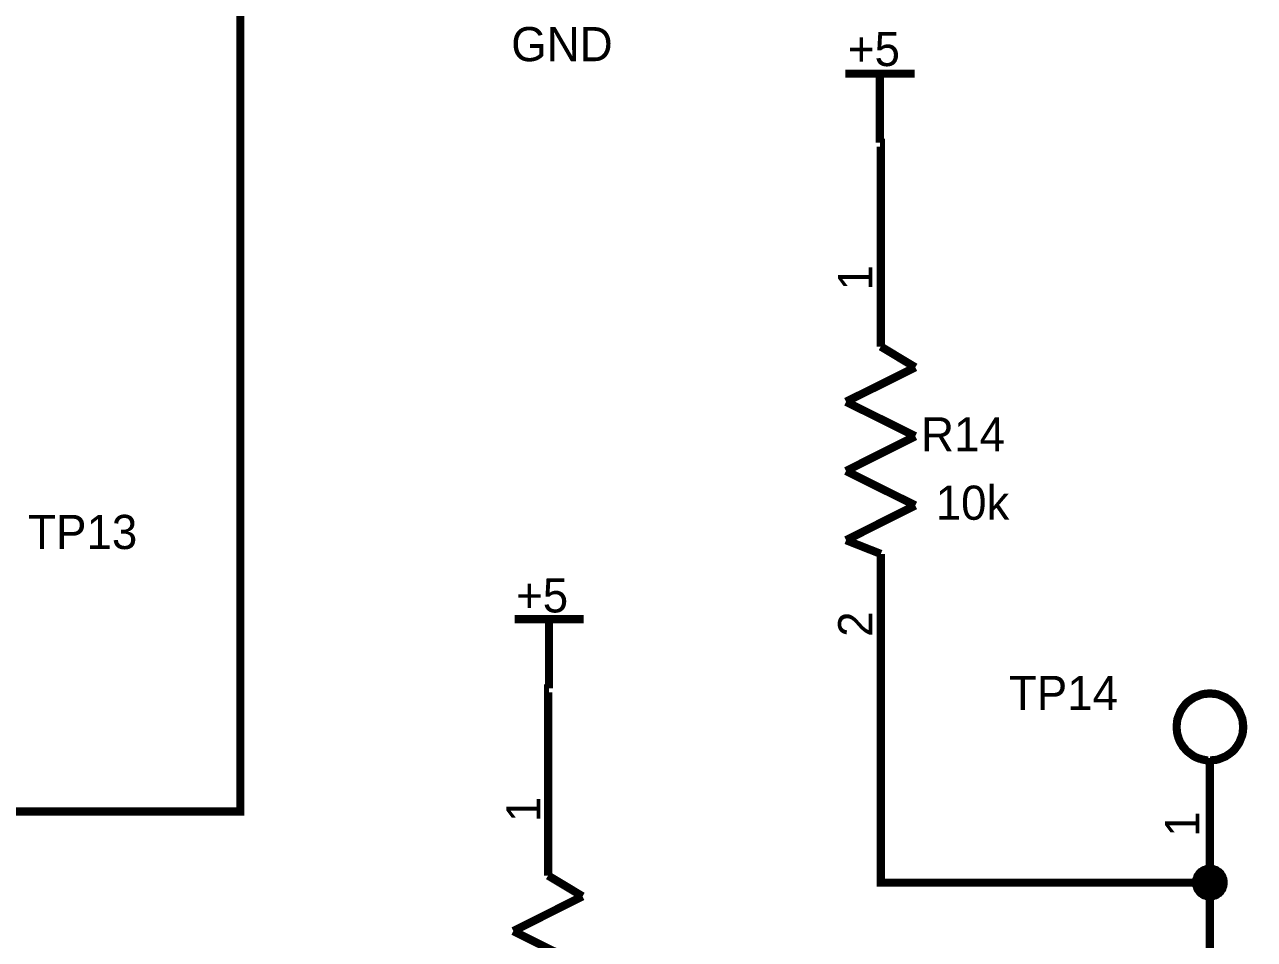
# Model space of a CAD drawing. Header units: millimetres. Extents: x 0 to 800, y 0 to 567.
# Drawn here: x 90.01 to 135.17, y 463.74 to 497.34 of the extents above; entities that cross this region are included whole.
import ezdxf

# ---------------------------------------------------------------- set-up
doc = ezdxf.new("R2010")
doc.units = ezdxf.units.MM
doc.layers.add('Sheet', color=255, linetype='Continuous')

msp = doc.modelspace()

# ---------------------------------------------------------------- linework, layer by layer
at = {"layer": 'Sheet'}
for points, const_width in [([(99.71, 511.151), (99.71, 511.039), (97.929, 511.039), (97.929, 468.437), (88.578, 468.437), (75.261, 468.437), (70.367, 468.437)], 0.3), ([(120.149, 495.539), (122.692, 495.539)], 0.3), ([(121.415, 493.008), (121.415, 495.539)], 0.3), ([(121.449, 490.6), (121.449, 493.008), (121.415, 493.008)], 0.3), ([(121.449, 485.516), (121.449, 490.6)], 0.3), ([(121.449, 485.516), (121.449, 486.288)], 0.3), ([(121.449, 485.516), (122.714, 484.754)], 0.3), ([(122.714, 484.754), (120.172, 483.489)], 0.3), ([(120.172, 483.489), (122.714, 482.223)], 0.3), ([(122.714, 482.223), (120.172, 480.946)], 0.3), ([(120.172, 480.946), (122.714, 479.681)], 0.3), ([(122.714, 479.681), (120.172, 478.404)], 0.3), ([(120.172, 478.404), (121.449, 477.9)], 0.3), ([(121.449, 477.9), (121.449, 472.816)], 0.3), ([(121.449, 477.9), (121.449, 477.139)], 0.3), ([(107.998, 475.503), (110.54, 475.503)], 0.3), ([(109.263, 472.961), (109.263, 475.503)], 0.3), ([(109.263, 472.961), (109.23, 472.961), (109.23, 471.158)], 0.3), ([(121.449, 472.816), (121.449, 465.827), (133.533, 465.827)], 0.3), ([(133.533, 472.771), (133.466, 472.771), (133.41, 472.76), (133.343, 472.76), (133.287, 472.748), (133.231, 472.737), (133.175, 472.715), (133.119, 472.692), (133.063, 472.67), (133.007, 472.648), (132.951, 472.625), (132.906, 472.592), (132.85, 472.558), (132.805, 472.524), (132.76, 472.491), (132.715, 472.457), (132.671, 472.412), (132.626, 472.368), (132.592, 472.323), (132.559, 472.278), (132.525, 472.233), (132.491, 472.177), (132.458, 472.132), (132.435, 472.076), (132.413, 472.02), (132.391, 471.964), (132.368, 471.908), (132.346, 471.852), (132.335, 471.785), (132.323, 471.729), (132.323, 471.662), (132.312, 471.606), (132.312, 471.539)], 0.3), ([(134.754, 471.539), (134.754, 471.606), (134.742, 471.662), (134.742, 471.729), (134.731, 471.785), (134.72, 471.852), (134.698, 471.908), (134.675, 471.964), (134.653, 472.02), (134.63, 472.076), (134.608, 472.132), (134.574, 472.177), (134.541, 472.233), (134.507, 472.278), (134.474, 472.323), (134.44, 472.368), (134.395, 472.412), (134.35, 472.457), (134.306, 472.491), (134.261, 472.524), (134.216, 472.558), (134.16, 472.592), (134.115, 472.625), (134.059, 472.648), (134.003, 472.67), (133.947, 472.692), (133.891, 472.715), (133.835, 472.737), (133.779, 472.748), (133.723, 472.76), (133.656, 472.76), (133.6, 472.771), (133.533, 472.771)], 0.3), ([(132.312, 471.539), (132.312, 471.483), (132.323, 471.416), (132.323, 471.36), (132.335, 471.304), (132.346, 471.248), (132.368, 471.192), (132.379, 471.136), (132.402, 471.08), (132.424, 471.024), (132.447, 470.979), (132.48, 470.923), (132.514, 470.878), (132.536, 470.833), (132.581, 470.788), (132.615, 470.744), (132.648, 470.699), (132.693, 470.654), (132.738, 470.62), (132.783, 470.587), (132.827, 470.553), (132.872, 470.52), (132.917, 470.486), (132.973, 470.452), (133.018, 470.43), (133.074, 470.408), (133.13, 470.385), (133.186, 470.374), (133.242, 470.352), (133.298, 470.34), (133.354, 470.329), (133.421, 470.318), (133.477, 470.318)], 0.3), ([(133.533, 470.318), (133.6, 470.318), (133.656, 470.329), (133.723, 470.329), (133.779, 470.34), (133.835, 470.352), (133.891, 470.374), (133.947, 470.396), (134.003, 470.419), (134.059, 470.441), (134.115, 470.464), (134.16, 470.497), (134.216, 470.531), (134.261, 470.564), (134.306, 470.598), (134.35, 470.632), (134.395, 470.676), (134.44, 470.721), (134.474, 470.766), (134.507, 470.811), (134.541, 470.856), (134.574, 470.912), (134.608, 470.956), (134.63, 471.012), (134.653, 471.068), (134.675, 471.124), (134.698, 471.18), (134.72, 471.236), (134.731, 471.292), (134.742, 471.348), (134.742, 471.416), (134.754, 471.472), (134.754, 471.539)], 0.3), ([(109.23, 466.085), (109.23, 471.158)], 0.3), ([(133.533, 470.408), (133.533, 466.902)], 0.3), ([(109.23, 466.085), (109.23, 466.846)], 0.3), ([(147.465, 458.122), (147.465, 458.212), (133.533, 458.212), (133.533, 465.827), (133.533, 466.902)], 0.3), ([(109.23, 466.085), (110.495, 465.323)], 0.3), ([(133.029, 465.827), (133.029, 465.85), (133.029, 465.883), (133.04, 465.906), (133.04, 465.928), (133.04, 465.95), (133.051, 465.973), (133.063, 466.006), (133.074, 466.029), (133.074, 466.051), (133.085, 466.074), (133.096, 466.085), (133.119, 466.107), (133.13, 466.13), (133.141, 466.152), (133.163, 466.163), (133.175, 466.186), (133.197, 466.197), (133.208, 466.219), (133.231, 466.23), (133.253, 466.242), (133.275, 466.264), (133.287, 466.275), (133.309, 466.286), (133.331, 466.286), (133.354, 466.298), (133.387, 466.309), (133.41, 466.32), (133.432, 466.32), (133.455, 466.32), (133.477, 466.331), (133.511, 466.331), (133.533, 466.331)], 0.3), ([(133.029, 465.827), (133.029, 465.85), (133.029, 465.883), (133.04, 465.906), (133.04, 465.928), (133.04, 465.95), (133.051, 465.973), (133.063, 466.006), (133.074, 466.029), (133.074, 466.051), (133.085, 466.074), (133.096, 466.085), (133.119, 466.107), (133.13, 466.13), (133.141, 466.152), (133.163, 466.163), (133.175, 466.186), (133.197, 466.197), (133.208, 466.219), (133.231, 466.23), (133.253, 466.242), (133.275, 466.264), (133.287, 466.275), (133.309, 466.286), (133.331, 466.286), (133.354, 466.298), (133.387, 466.309), (133.41, 466.32), (133.432, 466.32), (133.455, 466.32), (133.477, 466.331), (133.511, 466.331), (133.533, 466.331)], 0.3), ([(133.029, 465.827), (133.029, 465.85), (133.029, 465.883), (133.04, 465.906), (133.04, 465.928), (133.04, 465.95), (133.051, 465.973), (133.063, 466.006), (133.074, 466.029), (133.074, 466.051), (133.085, 466.074), (133.096, 466.085), (133.119, 466.107), (133.13, 466.13), (133.141, 466.152), (133.163, 466.163), (133.175, 466.186), (133.197, 466.197), (133.208, 466.219), (133.231, 466.23), (133.253, 466.242), (133.275, 466.264), (133.287, 466.275), (133.309, 466.286), (133.331, 466.286), (133.354, 466.298), (133.387, 466.309), (133.41, 466.32), (133.432, 466.32), (133.455, 466.32), (133.477, 466.331), (133.511, 466.331), (133.533, 466.331)], 0.3), ([(133.029, 465.827), (133.029, 465.85), (133.029, 465.883), (133.04, 465.906), (133.04, 465.928), (133.04, 465.95), (133.051, 465.973), (133.063, 466.006), (133.074, 466.029), (133.074, 466.051), (133.085, 466.074), (133.096, 466.085), (133.119, 466.107), (133.13, 466.13), (133.141, 466.152), (133.163, 466.163), (133.175, 466.186), (133.197, 466.197), (133.208, 466.219), (133.231, 466.23), (133.253, 466.242), (133.275, 466.264), (133.287, 466.275), (133.309, 466.286), (133.331, 466.286), (133.354, 466.298), (133.387, 466.309), (133.41, 466.32), (133.432, 466.32), (133.455, 466.32), (133.477, 466.331), (133.511, 466.331), (133.533, 466.331)], 0.3), ([(133.029, 465.827), (133.029, 465.85), (133.029, 465.883), (133.04, 465.906), (133.04, 465.928), (133.04, 465.95), (133.051, 465.973), (133.063, 466.006), (133.074, 466.029), (133.074, 466.051), (133.085, 466.074), (133.096, 466.085), (133.119, 466.107), (133.13, 466.13), (133.141, 466.152), (133.163, 466.163), (133.175, 466.186), (133.197, 466.197), (133.208, 466.219), (133.231, 466.23), (133.253, 466.242), (133.275, 466.264), (133.287, 466.275), (133.309, 466.286), (133.331, 466.286), (133.354, 466.298), (133.387, 466.309), (133.41, 466.32), (133.432, 466.32), (133.455, 466.32), (133.477, 466.331), (133.511, 466.331), (133.533, 466.331)], 0.0991), ([(133.029, 465.827), (133.029, 465.85), (133.029, 465.883), (133.04, 465.906), (133.04, 465.928), (133.04, 465.95), (133.051, 465.973), (133.063, 466.006), (133.074, 466.029), (133.074, 466.051), (133.085, 466.074), (133.096, 466.085), (133.119, 466.107), (133.13, 466.13), (133.141, 466.152), (133.163, 466.163), (133.175, 466.186), (133.197, 466.197), (133.208, 466.219), (133.231, 466.23), (133.253, 466.242), (133.275, 466.264), (133.287, 466.275), (133.309, 466.286), (133.331, 466.286), (133.354, 466.298), (133.387, 466.309), (133.41, 466.32), (133.432, 466.32), (133.455, 466.32), (133.477, 466.331), (133.511, 466.331), (133.533, 466.331)], 0.0991), ([(133.029, 465.827), (133.029, 465.85), (133.029, 465.883), (133.04, 465.906), (133.04, 465.928), (133.04, 465.95), (133.051, 465.973), (133.063, 466.006), (133.074, 466.029), (133.074, 466.051), (133.085, 466.074), (133.096, 466.085), (133.119, 466.107), (133.13, 466.13), (133.141, 466.152), (133.163, 466.163), (133.175, 466.186), (133.197, 466.197), (133.208, 466.219), (133.231, 466.23), (133.253, 466.242), (133.275, 466.264), (133.287, 466.275), (133.309, 466.286), (133.331, 466.286), (133.354, 466.298), (133.387, 466.309), (133.41, 466.32), (133.432, 466.32), (133.455, 466.32), (133.477, 466.331), (133.511, 466.331), (133.533, 466.331)], 0.0991), ([(133.029, 465.827), (133.029, 465.85), (133.029, 465.883), (133.04, 465.906), (133.04, 465.928), (133.04, 465.95), (133.051, 465.973), (133.063, 466.006), (133.074, 466.029), (133.074, 466.051), (133.085, 466.074), (133.096, 466.085), (133.119, 466.107), (133.13, 466.13), (133.141, 466.152), (133.163, 466.163), (133.175, 466.186), (133.197, 466.197), (133.208, 466.219), (133.231, 466.23), (133.253, 466.242), (133.275, 466.264), (133.287, 466.275), (133.309, 466.286), (133.331, 466.286), (133.354, 466.298), (133.387, 466.309), (133.41, 466.32), (133.432, 466.32), (133.455, 466.32), (133.477, 466.331), (133.511, 466.331), (133.533, 466.331)], 0.0991), ([(133.533, 466.331), (133.533, 466.331)], 0.3), ([(133.533, 466.331), (133.555, 466.331), (133.589, 466.331), (133.611, 466.32), (133.634, 466.32), (133.656, 466.32), (133.679, 466.309), (133.712, 466.298), (133.735, 466.286), (133.757, 466.286), (133.779, 466.275), (133.791, 466.264), (133.813, 466.242), (133.835, 466.23), (133.858, 466.219), (133.869, 466.197), (133.891, 466.186), (133.903, 466.163), (133.925, 466.152), (133.936, 466.13), (133.947, 466.107), (133.97, 466.085), (133.981, 466.074), (133.992, 466.051), (133.992, 466.029), (134.003, 466.006), (134.015, 465.973), (134.026, 465.95), (134.026, 465.928), (134.026, 465.906), (134.037, 465.883), (134.037, 465.85), (134.037, 465.827)], 0.3), ([(133.533, 466.331), (133.533, 466.331)], 0.3), ([(133.533, 466.331), (133.555, 466.331), (133.589, 466.331), (133.611, 466.32), (133.634, 466.32), (133.656, 466.32), (133.679, 466.309), (133.712, 466.298), (133.735, 466.286), (133.757, 466.286), (133.779, 466.275), (133.791, 466.264), (133.813, 466.242), (133.835, 466.23), (133.858, 466.219), (133.869, 466.197), (133.891, 466.186), (133.903, 466.163), (133.925, 466.152), (133.936, 466.13), (133.947, 466.107), (133.97, 466.085), (133.981, 466.074), (133.992, 466.051), (133.992, 466.029), (134.003, 466.006), (134.015, 465.973), (134.026, 465.95), (134.026, 465.928), (134.026, 465.906), (134.037, 465.883), (134.037, 465.85), (134.037, 465.827)], 0.3), ([(133.533, 466.331), (133.533, 466.331)], 0.3), ([(133.533, 466.331), (133.555, 466.331), (133.589, 466.331), (133.611, 466.32), (133.634, 466.32), (133.656, 466.32), (133.679, 466.309), (133.712, 466.298), (133.735, 466.286), (133.757, 466.286), (133.779, 466.275), (133.791, 466.264), (133.813, 466.242), (133.835, 466.23), (133.858, 466.219), (133.869, 466.197), (133.891, 466.186), (133.903, 466.163), (133.925, 466.152), (133.936, 466.13), (133.947, 466.107), (133.97, 466.085), (133.981, 466.074), (133.992, 466.051), (133.992, 466.029), (134.003, 466.006), (134.015, 465.973), (134.026, 465.95), (134.026, 465.928), (134.026, 465.906), (134.037, 465.883), (134.037, 465.85), (134.037, 465.827)], 0.3), ([(133.533, 466.331), (133.533, 466.331)], 0.3), ([(133.533, 466.331), (133.555, 466.331), (133.589, 466.331), (133.611, 466.32), (133.634, 466.32), (133.656, 466.32), (133.679, 466.309), (133.712, 466.298), (133.735, 466.286), (133.757, 466.286), (133.779, 466.275), (133.791, 466.264), (133.813, 466.242), (133.835, 466.23), (133.858, 466.219), (133.869, 466.197), (133.891, 466.186), (133.903, 466.163), (133.925, 466.152), (133.936, 466.13), (133.947, 466.107), (133.97, 466.085), (133.981, 466.074), (133.992, 466.051), (133.992, 466.029), (134.003, 466.006), (134.015, 465.973), (134.026, 465.95), (134.026, 465.928), (134.026, 465.906), (134.037, 465.883), (134.037, 465.85), (134.037, 465.827)], 0.3), ([(133.533, 466.331), (133.533, 466.331)], 0.0991), ([(133.533, 466.331), (133.555, 466.331), (133.589, 466.331), (133.611, 466.32), (133.634, 466.32), (133.656, 466.32), (133.679, 466.309), (133.712, 466.298), (133.735, 466.286), (133.757, 466.286), (133.779, 466.275), (133.791, 466.264), (133.813, 466.242), (133.835, 466.23), (133.858, 466.219), (133.869, 466.197), (133.891, 466.186), (133.903, 466.163), (133.925, 466.152), (133.936, 466.13), (133.947, 466.107), (133.97, 466.085), (133.981, 466.074), (133.992, 466.051), (133.992, 466.029), (134.003, 466.006), (134.015, 465.973), (134.026, 465.95), (134.026, 465.928), (134.026, 465.906), (134.037, 465.883), (134.037, 465.85), (134.037, 465.827)], 0.0991), ([(133.533, 466.331), (133.533, 466.331)], 0.0991), ([(133.533, 466.331), (133.555, 466.331), (133.589, 466.331), (133.611, 466.32), (133.634, 466.32), (133.656, 466.32), (133.679, 466.309), (133.712, 466.298), (133.735, 466.286), (133.757, 466.286), (133.779, 466.275), (133.791, 466.264), (133.813, 466.242), (133.835, 466.23), (133.858, 466.219), (133.869, 466.197), (133.891, 466.186), (133.903, 466.163), (133.925, 466.152), (133.936, 466.13), (133.947, 466.107), (133.97, 466.085), (133.981, 466.074), (133.992, 466.051), (133.992, 466.029), (134.003, 466.006), (134.015, 465.973), (134.026, 465.95), (134.026, 465.928), (134.026, 465.906), (134.037, 465.883), (134.037, 465.85), (134.037, 465.827)], 0.0991), ([(133.533, 466.331), (133.533, 466.331)], 0.0991), ([(133.533, 466.331), (133.555, 466.331), (133.589, 466.331), (133.611, 466.32), (133.634, 466.32), (133.656, 466.32), (133.679, 466.309), (133.712, 466.298), (133.735, 466.286), (133.757, 466.286), (133.779, 466.275), (133.791, 466.264), (133.813, 466.242), (133.835, 466.23), (133.858, 466.219), (133.869, 466.197), (133.891, 466.186), (133.903, 466.163), (133.925, 466.152), (133.936, 466.13), (133.947, 466.107), (133.97, 466.085), (133.981, 466.074), (133.992, 466.051), (133.992, 466.029), (134.003, 466.006), (134.015, 465.973), (134.026, 465.95), (134.026, 465.928), (134.026, 465.906), (134.037, 465.883), (134.037, 465.85), (134.037, 465.827)], 0.0991), ([(133.533, 466.331), (133.533, 466.331)], 0.0991), ([(133.533, 466.331), (133.555, 466.331), (133.589, 466.331), (133.611, 466.32), (133.634, 466.32), (133.656, 466.32), (133.679, 466.309), (133.712, 466.298), (133.735, 466.286), (133.757, 466.286), (133.779, 466.275), (133.791, 466.264), (133.813, 466.242), (133.835, 466.23), (133.858, 466.219), (133.869, 466.197), (133.891, 466.186), (133.903, 466.163), (133.925, 466.152), (133.936, 466.13), (133.947, 466.107), (133.97, 466.085), (133.981, 466.074), (133.992, 466.051), (133.992, 466.029), (134.003, 466.006), (134.015, 465.973), (134.026, 465.95), (134.026, 465.928), (134.026, 465.906), (134.037, 465.883), (134.037, 465.85), (134.037, 465.827)], 0.0991), ([(133.533, 465.323), (133.511, 465.323), (133.477, 465.323), (133.455, 465.334), (133.432, 465.334), (133.41, 465.334), (133.387, 465.346), (133.354, 465.357), (133.331, 465.368), (133.309, 465.368), (133.287, 465.379), (133.275, 465.39), (133.253, 465.413), (133.231, 465.424), (133.208, 465.435), (133.197, 465.458), (133.175, 465.469), (133.163, 465.491), (133.141, 465.502), (133.13, 465.525), (133.119, 465.547), (133.096, 465.57), (133.085, 465.581), (133.074, 465.603), (133.074, 465.626), (133.063, 465.648), (133.051, 465.682), (133.04, 465.704), (133.04, 465.726), (133.04, 465.749), (133.029, 465.771), (133.029, 465.805), (133.029, 465.827)], 0.3), ([(133.029, 465.827), (133.029, 465.827)], 0.3), ([(133.533, 465.323), (133.511, 465.323), (133.477, 465.323), (133.455, 465.334), (133.432, 465.334), (133.41, 465.334), (133.387, 465.346), (133.354, 465.357), (133.331, 465.368), (133.309, 465.368), (133.287, 465.379), (133.275, 465.39), (133.253, 465.413), (133.231, 465.424), (133.208, 465.435), (133.197, 465.458), (133.175, 465.469), (133.163, 465.491), (133.141, 465.502), (133.13, 465.525), (133.119, 465.547), (133.096, 465.57), (133.085, 465.581), (133.074, 465.603), (133.074, 465.626), (133.063, 465.648), (133.051, 465.682), (133.04, 465.704), (133.04, 465.726), (133.04, 465.749), (133.029, 465.771), (133.029, 465.805), (133.029, 465.827)], 0.3), ([(133.029, 465.827), (133.029, 465.827)], 0.3), ([(133.533, 465.323), (133.511, 465.323), (133.477, 465.323), (133.455, 465.334), (133.432, 465.334), (133.41, 465.334), (133.387, 465.346), (133.354, 465.357), (133.331, 465.368), (133.309, 465.368), (133.287, 465.379), (133.275, 465.39), (133.253, 465.413), (133.231, 465.424), (133.208, 465.435), (133.197, 465.458), (133.175, 465.469), (133.163, 465.491), (133.141, 465.502), (133.13, 465.525), (133.119, 465.547), (133.096, 465.57), (133.085, 465.581), (133.074, 465.603), (133.074, 465.626), (133.063, 465.648), (133.051, 465.682), (133.04, 465.704), (133.04, 465.726), (133.04, 465.749), (133.029, 465.771), (133.029, 465.805), (133.029, 465.827)], 0.3), ([(133.029, 465.827), (133.029, 465.827)], 0.3), ([(133.533, 465.323), (133.511, 465.323), (133.477, 465.323), (133.455, 465.334), (133.432, 465.334), (133.41, 465.334), (133.387, 465.346), (133.354, 465.357), (133.331, 465.368), (133.309, 465.368), (133.287, 465.379), (133.275, 465.39), (133.253, 465.413), (133.231, 465.424), (133.208, 465.435), (133.197, 465.458), (133.175, 465.469), (133.163, 465.491), (133.141, 465.502), (133.13, 465.525), (133.119, 465.547), (133.096, 465.57), (133.085, 465.581), (133.074, 465.603), (133.074, 465.626), (133.063, 465.648), (133.051, 465.682), (133.04, 465.704), (133.04, 465.726), (133.04, 465.749), (133.029, 465.771), (133.029, 465.805), (133.029, 465.827)], 0.3), ([(133.029, 465.827), (133.029, 465.827)], 0.3), ([(133.533, 465.323), (133.511, 465.323), (133.477, 465.323), (133.455, 465.334), (133.432, 465.334), (133.41, 465.334), (133.387, 465.346), (133.354, 465.357), (133.331, 465.368), (133.309, 465.368), (133.287, 465.379), (133.275, 465.39), (133.253, 465.413), (133.231, 465.424), (133.208, 465.435), (133.197, 465.458), (133.175, 465.469), (133.163, 465.491), (133.141, 465.502), (133.13, 465.525), (133.119, 465.547), (133.096, 465.57), (133.085, 465.581), (133.074, 465.603), (133.074, 465.626), (133.063, 465.648), (133.051, 465.682), (133.04, 465.704), (133.04, 465.726), (133.04, 465.749), (133.029, 465.771), (133.029, 465.805), (133.029, 465.827)], 0.0991), ([(133.029, 465.827), (133.029, 465.827)], 0.0991), ([(133.533, 465.323), (133.511, 465.323), (133.477, 465.323), (133.455, 465.334), (133.432, 465.334), (133.41, 465.334), (133.387, 465.346), (133.354, 465.357), (133.331, 465.368), (133.309, 465.368), (133.287, 465.379), (133.275, 465.39), (133.253, 465.413), (133.231, 465.424), (133.208, 465.435), (133.197, 465.458), (133.175, 465.469), (133.163, 465.491), (133.141, 465.502), (133.13, 465.525), (133.119, 465.547), (133.096, 465.57), (133.085, 465.581), (133.074, 465.603), (133.074, 465.626), (133.063, 465.648), (133.051, 465.682), (133.04, 465.704), (133.04, 465.726), (133.04, 465.749), (133.029, 465.771), (133.029, 465.805), (133.029, 465.827)], 0.0991), ([(133.029, 465.827), (133.029, 465.827)], 0.0991), ([(133.533, 465.323), (133.511, 465.323), (133.477, 465.323), (133.455, 465.334), (133.432, 465.334), (133.41, 465.334), (133.387, 465.346), (133.354, 465.357), (133.331, 465.368), (133.309, 465.368), (133.287, 465.379), (133.275, 465.39), (133.253, 465.413), (133.231, 465.424), (133.208, 465.435), (133.197, 465.458), (133.175, 465.469), (133.163, 465.491), (133.141, 465.502), (133.13, 465.525), (133.119, 465.547), (133.096, 465.57), (133.085, 465.581), (133.074, 465.603), (133.074, 465.626), (133.063, 465.648), (133.051, 465.682), (133.04, 465.704), (133.04, 465.726), (133.04, 465.749), (133.029, 465.771), (133.029, 465.805), (133.029, 465.827)], 0.0991), ([(133.029, 465.827), (133.029, 465.827)], 0.0991), ([(133.533, 465.323), (133.511, 465.323), (133.477, 465.323), (133.455, 465.334), (133.432, 465.334), (133.41, 465.334), (133.387, 465.346), (133.354, 465.357), (133.331, 465.368), (133.309, 465.368), (133.287, 465.379), (133.275, 465.39), (133.253, 465.413), (133.231, 465.424), (133.208, 465.435), (133.197, 465.458), (133.175, 465.469), (133.163, 465.491), (133.141, 465.502), (133.13, 465.525), (133.119, 465.547), (133.096, 465.57), (133.085, 465.581), (133.074, 465.603), (133.074, 465.626), (133.063, 465.648), (133.051, 465.682), (133.04, 465.704), (133.04, 465.726), (133.04, 465.749), (133.029, 465.771), (133.029, 465.805), (133.029, 465.827)], 0.0991), ([(133.029, 465.827), (133.029, 465.827)], 0.0991), ([(134.037, 465.827), (134.037, 465.805), (134.037, 465.771), (134.026, 465.749), (134.026, 465.726), (134.026, 465.704), (134.015, 465.682), (134.003, 465.648), (133.992, 465.626), (133.992, 465.603), (133.981, 465.581), (133.97, 465.57), (133.947, 465.547), (133.936, 465.525), (133.925, 465.502), (133.903, 465.491), (133.891, 465.469), (133.869, 465.458), (133.858, 465.435), (133.835, 465.424), (133.813, 465.413), (133.791, 465.39), (133.779, 465.379), (133.757, 465.368), (133.735, 465.368), (133.712, 465.357), (133.679, 465.346), (133.656, 465.334), (133.634, 465.334), (133.611, 465.334), (133.589, 465.323), (133.555, 465.323), (133.533, 465.323)], 0.3), ([(134.037, 465.827), (134.037, 465.805), (134.037, 465.771), (134.026, 465.749), (134.026, 465.726), (134.026, 465.704), (134.015, 465.682), (134.003, 465.648), (133.992, 465.626), (133.992, 465.603), (133.981, 465.581), (133.97, 465.57), (133.947, 465.547), (133.936, 465.525), (133.925, 465.502), (133.903, 465.491), (133.891, 465.469), (133.869, 465.458), (133.858, 465.435), (133.835, 465.424), (133.813, 465.413), (133.791, 465.39), (133.779, 465.379), (133.757, 465.368), (133.735, 465.368), (133.712, 465.357), (133.679, 465.346), (133.656, 465.334), (133.634, 465.334), (133.611, 465.334), (133.589, 465.323), (133.555, 465.323), (133.533, 465.323)], 0.3), ([(134.037, 465.827), (134.037, 465.805), (134.037, 465.771), (134.026, 465.749), (134.026, 465.726), (134.026, 465.704), (134.015, 465.682), (134.003, 465.648), (133.992, 465.626), (133.992, 465.603), (133.981, 465.581), (133.97, 465.57), (133.947, 465.547), (133.936, 465.525), (133.925, 465.502), (133.903, 465.491), (133.891, 465.469), (133.869, 465.458), (133.858, 465.435), (133.835, 465.424), (133.813, 465.413), (133.791, 465.39), (133.779, 465.379), (133.757, 465.368), (133.735, 465.368), (133.712, 465.357), (133.679, 465.346), (133.656, 465.334), (133.634, 465.334), (133.611, 465.334), (133.589, 465.323), (133.555, 465.323), (133.533, 465.323)], 0.3), ([(134.037, 465.827), (134.037, 465.805), (134.037, 465.771), (134.026, 465.749), (134.026, 465.726), (134.026, 465.704), (134.015, 465.682), (134.003, 465.648), (133.992, 465.626), (133.992, 465.603), (133.981, 465.581), (133.97, 465.57), (133.947, 465.547), (133.936, 465.525), (133.925, 465.502), (133.903, 465.491), (133.891, 465.469), (133.869, 465.458), (133.858, 465.435), (133.835, 465.424), (133.813, 465.413), (133.791, 465.39), (133.779, 465.379), (133.757, 465.368), (133.735, 465.368), (133.712, 465.357), (133.679, 465.346), (133.656, 465.334), (133.634, 465.334), (133.611, 465.334), (133.589, 465.323), (133.555, 465.323), (133.533, 465.323)], 0.3), ([(134.037, 465.827), (134.037, 465.805), (134.037, 465.771), (134.026, 465.749), (134.026, 465.726), (134.026, 465.704), (134.015, 465.682), (134.003, 465.648), (133.992, 465.626), (133.992, 465.603), (133.981, 465.581), (133.97, 465.57), (133.947, 465.547), (133.936, 465.525), (133.925, 465.502), (133.903, 465.491), (133.891, 465.469), (133.869, 465.458), (133.858, 465.435), (133.835, 465.424), (133.813, 465.413), (133.791, 465.39), (133.779, 465.379), (133.757, 465.368), (133.735, 465.368), (133.712, 465.357), (133.679, 465.346), (133.656, 465.334), (133.634, 465.334), (133.611, 465.334), (133.589, 465.323), (133.555, 465.323), (133.533, 465.323)], 0.0991), ([(134.037, 465.827), (134.037, 465.805), (134.037, 465.771), (134.026, 465.749), (134.026, 465.726), (134.026, 465.704), (134.015, 465.682), (134.003, 465.648), (133.992, 465.626), (133.992, 465.603), (133.981, 465.581), (133.97, 465.57), (133.947, 465.547), (133.936, 465.525), (133.925, 465.502), (133.903, 465.491), (133.891, 465.469), (133.869, 465.458), (133.858, 465.435), (133.835, 465.424), (133.813, 465.413), (133.791, 465.39), (133.779, 465.379), (133.757, 465.368), (133.735, 465.368), (133.712, 465.357), (133.679, 465.346), (133.656, 465.334), (133.634, 465.334), (133.611, 465.334), (133.589, 465.323), (133.555, 465.323), (133.533, 465.323)], 0.0991), ([(134.037, 465.827), (134.037, 465.805), (134.037, 465.771), (134.026, 465.749), (134.026, 465.726), (134.026, 465.704), (134.015, 465.682), (134.003, 465.648), (133.992, 465.626), (133.992, 465.603), (133.981, 465.581), (133.97, 465.57), (133.947, 465.547), (133.936, 465.525), (133.925, 465.502), (133.903, 465.491), (133.891, 465.469), (133.869, 465.458), (133.858, 465.435), (133.835, 465.424), (133.813, 465.413), (133.791, 465.39), (133.779, 465.379), (133.757, 465.368), (133.735, 465.368), (133.712, 465.357), (133.679, 465.346), (133.656, 465.334), (133.634, 465.334), (133.611, 465.334), (133.589, 465.323), (133.555, 465.323), (133.533, 465.323)], 0.0991), ([(134.037, 465.827), (134.037, 465.805), (134.037, 465.771), (134.026, 465.749), (134.026, 465.726), (134.026, 465.704), (134.015, 465.682), (134.003, 465.648), (133.992, 465.626), (133.992, 465.603), (133.981, 465.581), (133.97, 465.57), (133.947, 465.547), (133.936, 465.525), (133.925, 465.502), (133.903, 465.491), (133.891, 465.469), (133.869, 465.458), (133.858, 465.435), (133.835, 465.424), (133.813, 465.413), (133.791, 465.39), (133.779, 465.379), (133.757, 465.368), (133.735, 465.368), (133.712, 465.357), (133.679, 465.346), (133.656, 465.334), (133.634, 465.334), (133.611, 465.334), (133.589, 465.323), (133.555, 465.323), (133.533, 465.323)], 0.0991), ([(134.037, 465.827), (134.037, 465.827), (134.037, 465.827), (134.037, 465.827), (134.037, 465.827), (134.037, 465.827), (134.037, 465.827), (134.037, 465.827), (134.037, 465.827), (134.037, 465.827), (134.037, 465.827), (134.037, 465.827), (134.037, 465.827), (134.037, 465.827), (134.037, 465.827), (134.037, 465.827), (134.037, 465.827), (134.037, 465.827), (134.037, 465.827), (134.037, 465.827), (134.037, 465.827), (134.037, 465.827), (134.037, 465.827), (134.037, 465.827), (134.037, 465.827), (134.037, 465.827), (134.037, 465.827), (134.037, 465.827), (134.037, 465.827), (134.037, 465.827), (134.037, 465.827), (134.037, 465.827), (134.037, 465.827)], 0.3), ([(134.037, 465.827), (134.037, 465.827)], 0.3), ([(134.037, 465.827), (134.037, 465.827), (134.037, 465.827), (134.037, 465.827), (134.037, 465.827), (134.037, 465.827), (134.037, 465.827), (134.037, 465.827), (134.037, 465.827), (134.037, 465.827), (134.037, 465.827), (134.037, 465.827), (134.037, 465.827), (134.037, 465.827), (134.037, 465.827), (134.037, 465.827), (134.037, 465.827), (134.037, 465.827), (134.037, 465.827), (134.037, 465.827), (134.037, 465.827), (134.037, 465.827), (134.037, 465.827), (134.037, 465.827), (134.037, 465.827), (134.037, 465.827), (134.037, 465.827), (134.037, 465.827), (134.037, 465.827), (134.037, 465.827), (134.037, 465.827), (134.037, 465.827), (134.037, 465.827)], 0.3), ([(134.037, 465.827), (134.037, 465.827)], 0.3), ([(134.037, 465.827), (134.037, 465.827), (134.037, 465.827), (134.037, 465.827), (134.037, 465.827), (134.037, 465.827), (134.037, 465.827), (134.037, 465.827), (134.037, 465.827), (134.037, 465.827), (134.037, 465.827), (134.037, 465.827), (134.037, 465.827), (134.037, 465.827), (134.037, 465.827), (134.037, 465.827), (134.037, 465.827), (134.037, 465.827), (134.037, 465.827), (134.037, 465.827), (134.037, 465.827), (134.037, 465.827), (134.037, 465.827), (134.037, 465.827), (134.037, 465.827), (134.037, 465.827), (134.037, 465.827), (134.037, 465.827), (134.037, 465.827), (134.037, 465.827), (134.037, 465.827), (134.037, 465.827), (134.037, 465.827)], 0.3), ([(134.037, 465.827), (134.037, 465.827)], 0.3), ([(134.037, 465.827), (134.037, 465.827), (134.037, 465.827), (134.037, 465.827), (134.037, 465.827), (134.037, 465.827), (134.037, 465.827), (134.037, 465.827), (134.037, 465.827), (134.037, 465.827), (134.037, 465.827), (134.037, 465.827), (134.037, 465.827), (134.037, 465.827), (134.037, 465.827), (134.037, 465.827), (134.037, 465.827), (134.037, 465.827), (134.037, 465.827), (134.037, 465.827), (134.037, 465.827), (134.037, 465.827), (134.037, 465.827), (134.037, 465.827), (134.037, 465.827), (134.037, 465.827), (134.037, 465.827), (134.037, 465.827), (134.037, 465.827), (134.037, 465.827), (134.037, 465.827), (134.037, 465.827), (134.037, 465.827)], 0.3), ([(134.037, 465.827), (134.037, 465.827)], 0.3), ([(134.037, 465.827), (134.037, 465.827), (134.037, 465.827), (134.037, 465.827), (134.037, 465.827), (134.037, 465.827), (134.037, 465.827), (134.037, 465.827), (134.037, 465.827), (134.037, 465.827), (134.037, 465.827), (134.037, 465.827), (134.037, 465.827), (134.037, 465.827), (134.037, 465.827), (134.037, 465.827), (134.037, 465.827), (134.037, 465.827), (134.037, 465.827), (134.037, 465.827), (134.037, 465.827), (134.037, 465.827), (134.037, 465.827), (134.037, 465.827), (134.037, 465.827), (134.037, 465.827), (134.037, 465.827), (134.037, 465.827), (134.037, 465.827), (134.037, 465.827), (134.037, 465.827), (134.037, 465.827), (134.037, 465.827)], 0.0991), ([(134.037, 465.827), (134.037, 465.827)], 0.0991), ([(134.037, 465.827), (134.037, 465.827), (134.037, 465.827), (134.037, 465.827), (134.037, 465.827), (134.037, 465.827), (134.037, 465.827), (134.037, 465.827), (134.037, 465.827), (134.037, 465.827), (134.037, 465.827), (134.037, 465.827), (134.037, 465.827), (134.037, 465.827), (134.037, 465.827), (134.037, 465.827), (134.037, 465.827), (134.037, 465.827), (134.037, 465.827), (134.037, 465.827), (134.037, 465.827), (134.037, 465.827), (134.037, 465.827), (134.037, 465.827), (134.037, 465.827), (134.037, 465.827), (134.037, 465.827), (134.037, 465.827), (134.037, 465.827), (134.037, 465.827), (134.037, 465.827), (134.037, 465.827), (134.037, 465.827)], 0.0991), ([(134.037, 465.827), (134.037, 465.827)], 0.0991), ([(134.037, 465.827), (134.037, 465.827), (134.037, 465.827), (134.037, 465.827), (134.037, 465.827), (134.037, 465.827), (134.037, 465.827), (134.037, 465.827), (134.037, 465.827), (134.037, 465.827), (134.037, 465.827), (134.037, 465.827), (134.037, 465.827), (134.037, 465.827), (134.037, 465.827), (134.037, 465.827), (134.037, 465.827), (134.037, 465.827), (134.037, 465.827), (134.037, 465.827), (134.037, 465.827), (134.037, 465.827), (134.037, 465.827), (134.037, 465.827), (134.037, 465.827), (134.037, 465.827), (134.037, 465.827), (134.037, 465.827), (134.037, 465.827), (134.037, 465.827), (134.037, 465.827), (134.037, 465.827), (134.037, 465.827)], 0.0991), ([(134.037, 465.827), (134.037, 465.827)], 0.0991), ([(134.037, 465.827), (134.037, 465.827), (134.037, 465.827), (134.037, 465.827), (134.037, 465.827), (134.037, 465.827), (134.037, 465.827), (134.037, 465.827), (134.037, 465.827), (134.037, 465.827), (134.037, 465.827), (134.037, 465.827), (134.037, 465.827), (134.037, 465.827), (134.037, 465.827), (134.037, 465.827), (134.037, 465.827), (134.037, 465.827), (134.037, 465.827), (134.037, 465.827), (134.037, 465.827), (134.037, 465.827), (134.037, 465.827), (134.037, 465.827), (134.037, 465.827), (134.037, 465.827), (134.037, 465.827), (134.037, 465.827), (134.037, 465.827), (134.037, 465.827), (134.037, 465.827), (134.037, 465.827), (134.037, 465.827)], 0.0991), ([(134.037, 465.827), (134.037, 465.827)], 0.0991), ([(110.495, 465.323), (107.953, 464.046)], 0.3), ([(107.953, 464.046), (110.495, 462.781)], 0.3)]:
    msp.add_lwpolyline(points, dxfattribs=dict(at, const_width=const_width))
at = {"layer": 'Sheet', "const_width": 0.508}
msp.add_lwpolyline([(133.274, 465.836, 1), (133.782, 465.836, 1)], format="xyb", close=True, dxfattribs=at)

# ---------------------------------------------------------------- texts
at = {"layer": 'Sheet'}
for s, p in [('GND', (107.875, 495.998)), ('+5', (120.239, 495.819)), ('R14', (122.927, 481.663)), ('10k', (123.464, 479.154)), ('TP13', (90.134, 478.079)), ('+5', (108.054, 475.75)), ('TP14', (126.152, 472.166))]:
    msp.add_text(s, height=1.2543, dxfattribs=at).set_placement(p)
for s, p in [('1', (121.135, 487.576)), ('2', (121.135, 474.854)), ('1', (108.95, 468.045)), ('1', (133.141, 467.507))]:
    msp.add_text(s, height=1.254, rotation=90, dxfattribs=at).set_placement(p)

doc.saveas('drawing.dxf')
